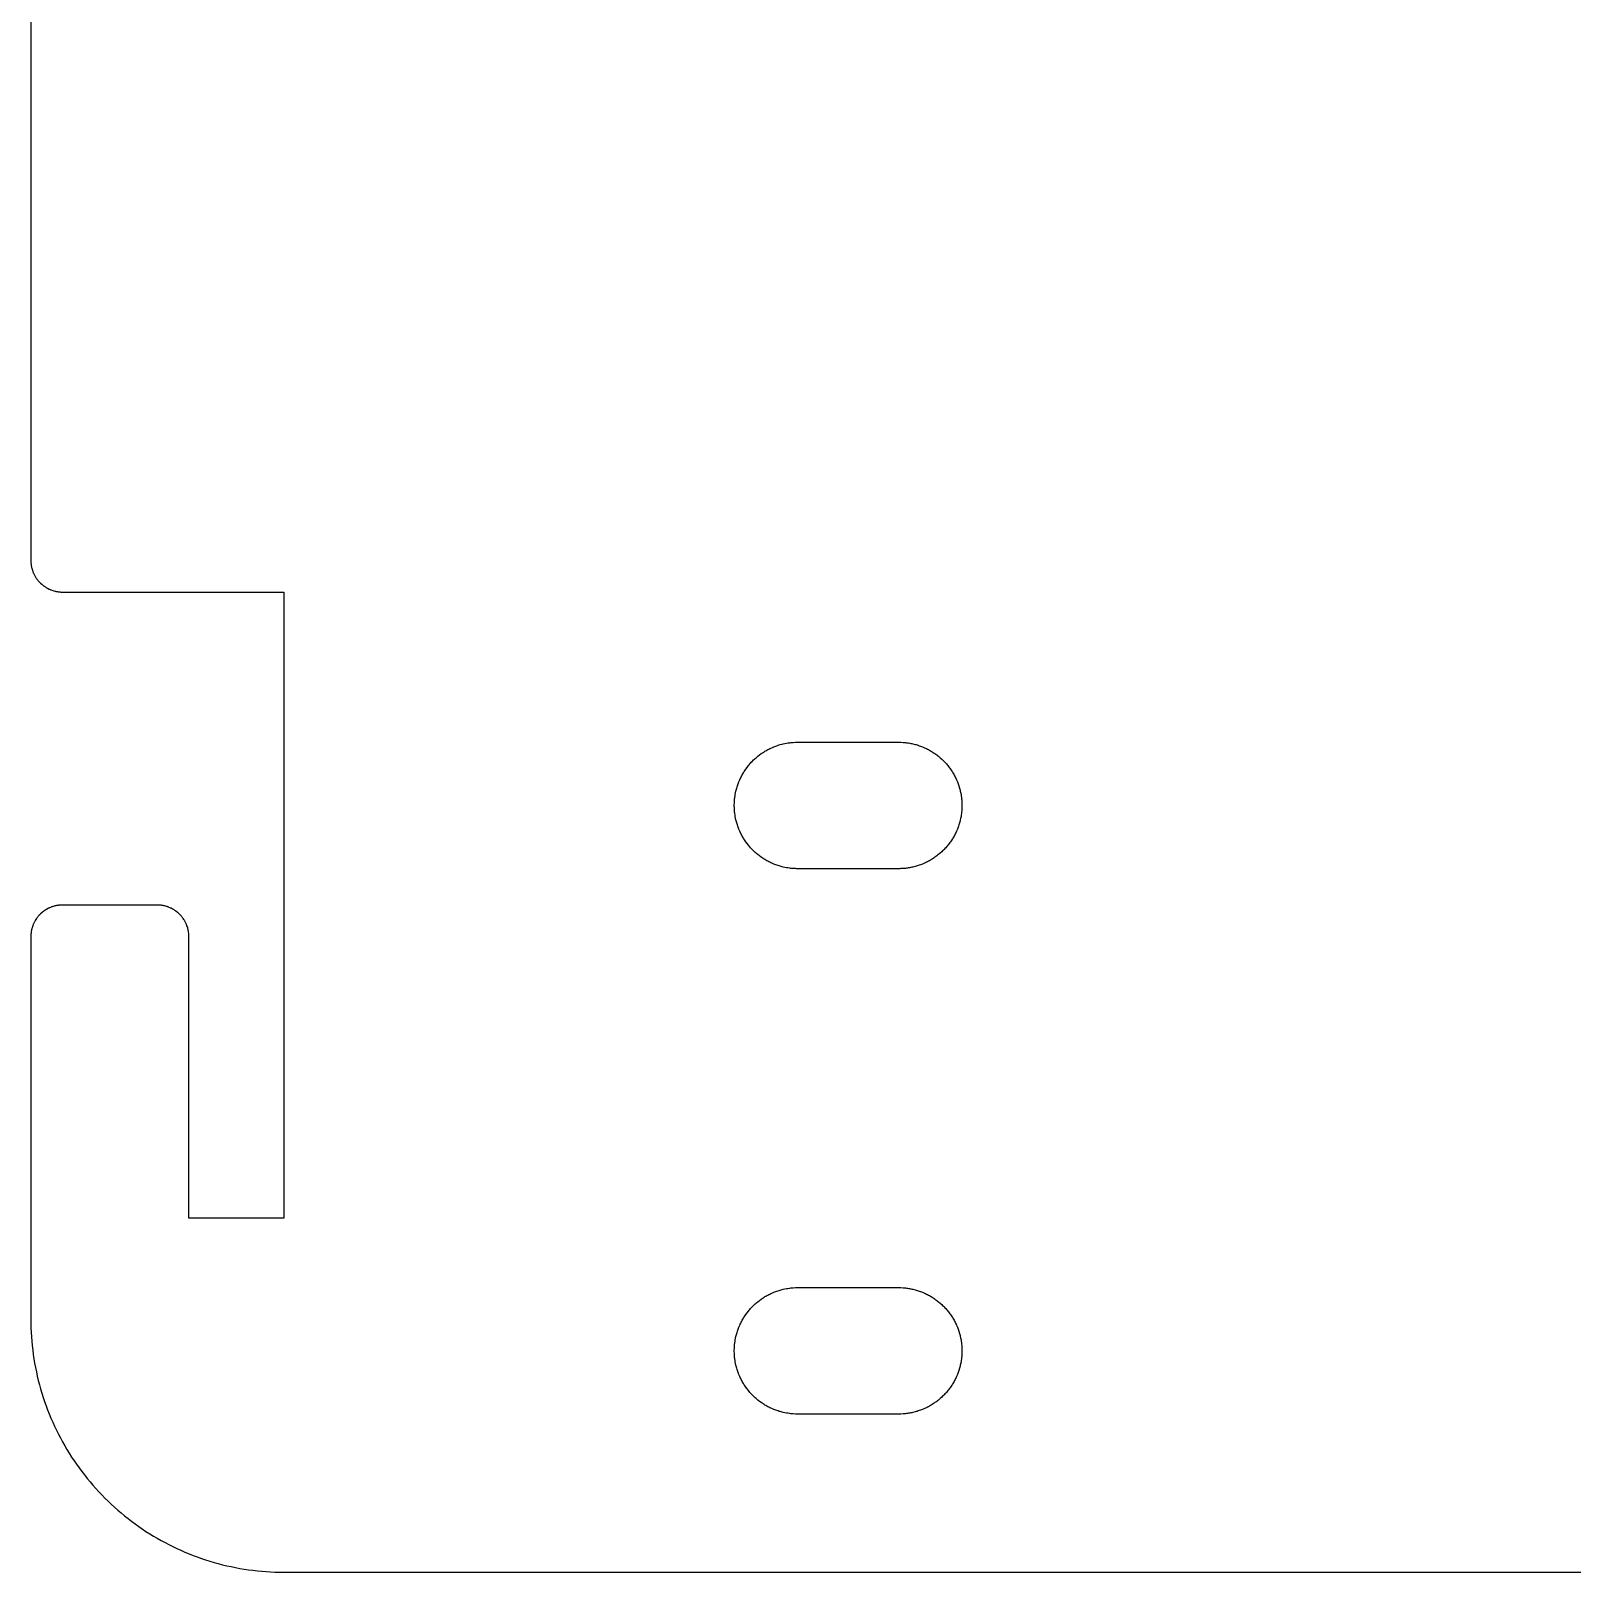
# Model space of a CAD drawing. Header units: metres. Extents: x 0 to 195, y 0 to 195.
# Drawn here: x 0 to 48.75, y 0 to 48.75 of the extents above; entities that cross this region are included whole.
import ezdxf

# ---------------------------------------------------------------- set-up
doc = ezdxf.new("R2010")
doc.units = ezdxf.units.M

msp = doc.modelspace()

# ---------------------------------------------------------------- linework, layer by layer
for p, q in [((0, 161.018), (0, 31.9824)), ((0, 31.9824), (0.000977, 31.9648)), ((0.000977, 31.9648), (0.000977, 31.9473)), ((0.000977, 31.9473), (0.001953, 31.9307)), ((0.001953, 31.9307), (0.009766, 31.8604)), ((0.009766, 31.8604), (0.012695, 31.8438)), ((0.012695, 31.8438), (0.015625, 31.8262)), ((0.015625, 31.8262), (0.018555, 31.8096)), ((0.018555, 31.8096), (0.021484, 31.792)), ((0.021484, 31.792), (0.025391, 31.7754)), ((0.025391, 31.7754), (0.029297, 31.7578)), ((0.029297, 31.7578), (0.048828, 31.6914)), ((0.048828, 31.6914), (0.066406, 31.6416)), ((0.066406, 31.6416), (0.073242, 31.625)), ((0.073242, 31.625), (0.079102, 31.6094)), ((0.079102, 31.6094), (0.086914, 31.5938)), ((0.086914, 31.5938), (0.09375, 31.5771)), ((0.09375, 31.5771), (0.117188, 31.5303)), ((0.117188, 31.5303), (0.125, 31.5156)), ((0.125, 31.5156), (0.133789, 31.5)), ((0.133789, 31.5), (0.142578, 31.4854)), ((0.142578, 31.4854), (0.152344, 31.4697)), ((0.152344, 31.4697), (0.161133, 31.4551)), ((0.161133, 31.4551), (0.170898, 31.4404)), ((0.170898, 31.4404), (0.180664, 31.4268)), ((0.180664, 31.4268), (0.191406, 31.4121)), ((0.191406, 31.4121), (0.201172, 31.3984)), ((0.201172, 31.3984), (0.222656, 31.3711)), ((0.222656, 31.3711), (0.234375, 31.3574)), ((0.234375, 31.3574), (0.245117, 31.3438)), ((0.245117, 31.3438), (0.280273, 31.3057)), ((0.280273, 31.3057), (0.305664, 31.2803)), ((0.305664, 31.2803), (0.34375, 31.2451)), ((0.34375, 31.2451), (0.357422, 31.2344)), ((0.357422, 31.2344), (0.371094, 31.2227)), ((0.371094, 31.2227), (0.398438, 31.2012)), ((0.398438, 31.2012), (0.412109, 31.1914)), ((0.412109, 31.1914), (0.426758, 31.1807)), ((0.426758, 31.1807), (0.44043, 31.1709)), ((0.44043, 31.1709), (0.455078, 31.1611)), ((0.455078, 31.1611), (0.469727, 31.1523)), ((0.469727, 31.1523), (0.485352, 31.1426)), ((0.485352, 31.1426), (0.5, 31.1338)), ((0.5, 31.1338), (0.515625, 31.125)), ((0.515625, 31.125), (0.530273, 31.1172)), ((0.530273, 31.1172), (0.577148, 31.0938)), ((0.577148, 31.0938), (0.59375, 31.0869)), ((0.59375, 31.0869), (0.609375, 31.0791)), ((0.609375, 31.0791), (0.625, 31.0732)), ((0.625, 31.0732), (0.641602, 31.0664)), ((0.641602, 31.0664), (0.691406, 31.0488)), ((0.691406, 31.0488), (0.757812, 31.0293)), ((0.757812, 31.0293), (0.775391, 31.0254)), ((0.775391, 31.0254), (0.791992, 31.0215)), ((0.791992, 31.0215), (0.80957, 31.0186)), ((0.80957, 31.0186), (0.826172, 31.0156)), ((0.826172, 31.0156), (0.84375, 31.0127)), ((0.84375, 31.0127), (0.860352, 31.0098)), ((0.860352, 31.0098), (0.930664, 31.002)), ((0.930664, 31.002), (0.947266, 31.001)), ((0.947266, 31.001), (0.964844, 31.001)), ((0.964844, 31.001), (0.982422, 31)), ((0.982422, 31), (8, 31)), ((8, 31), (8, 11.2002)), ((22.9912, 25.8047), (23.0459, 25.8477)), ((23.0459, 25.8477), (23.1025, 25.8887)), ((23.1025, 25.8887), (23.1611, 25.9277)), ((23.1611, 25.9277), (23.1904, 25.9463)), ((23.1904, 25.9463), (23.2197, 25.9639)), ((23.2197, 25.9639), (23.25, 25.9824)), ((23.25, 25.9824), (23.2803, 25.999)), ((23.2803, 25.999), (23.3115, 26.0156)), ((23.3115, 26.0156), (23.3418, 26.0322)), ((23.3418, 26.0322), (23.373, 26.0479)), ((23.373, 26.0479), (23.4043, 26.0625)), ((23.4043, 26.0625), (23.4365, 26.0771)), ((23.4365, 26.0771), (23.501, 26.1045)), ((23.501, 26.1045), (23.5332, 26.1172)), ((23.5332, 26.1172), (23.5664, 26.1289)), ((23.5664, 26.1289), (23.5986, 26.1406)), ((23.5986, 26.1406), (23.6318, 26.1523)), ((23.6318, 26.1523), (23.665, 26.1631)), ((23.665, 26.1631), (23.6982, 26.1729)), ((23.6982, 26.1729), (23.7666, 26.1904)), ((23.7666, 26.1904), (23.7998, 26.1992)), ((23.7998, 26.1992), (23.9023, 26.2197)), ((23.9023, 26.2197), (23.9375, 26.2256)), ((23.9375, 26.2256), (24.0059, 26.2354)), ((24.0059, 26.2354), (24.041, 26.2393)), ((24.041, 26.2393), (24.0762, 26.2422)), ((24.0762, 26.2422), (24.1104, 26.2451)), ((24.1104, 26.2451), (24.1807, 26.249)), ((24.1807, 26.249), (24.2148, 26.25)), ((24.2148, 26.25), (27.4854, 26.25)), ((27.4854, 26.25), (27.5195, 26.249)), ((27.5195, 26.249), (27.5898, 26.2451)), ((27.5898, 26.2451), (27.624, 26.2422)), ((27.624, 26.2422), (27.6592, 26.2393)), ((27.6592, 26.2393), (27.6934, 26.2354)), ((27.6934, 26.2354), (27.7285, 26.2305)), ((27.7285, 26.2305), (27.7627, 26.2256)), ((27.7627, 26.2256), (27.7969, 26.2197)), ((27.7969, 26.2197), (27.832, 26.2129)), ((27.832, 26.2129), (27.8662, 26.2061)), ((27.8662, 26.2061), (27.8994, 26.1992)), ((27.8994, 26.1992), (27.9678, 26.1816)), ((27.9678, 26.1816), (28.001, 26.1729)), ((28.001, 26.1729), (28.0352, 26.1631)), ((28.0352, 26.1631), (28.0684, 26.1523)), ((28.0684, 26.1523), (28.1016, 26.1406)), ((28.1016, 26.1406), (28.1338, 26.1289)), ((28.1338, 26.1289), (28.167, 26.1172)), ((28.167, 26.1172), (28.1992, 26.1045)), ((28.1992, 26.1045), (28.2637, 26.0771)), ((28.2637, 26.0771), (28.2949, 26.0625)), ((28.2949, 26.0625), (28.3271, 26.0479)), ((28.3271, 26.0479), (28.3584, 26.0322)), ((28.3584, 26.0322), (28.3887, 26.0156)), ((28.3887, 26.0156), (28.4199, 25.999)), ((28.4199, 25.999), (28.4502, 25.9824)), ((28.4502, 25.9824), (28.4805, 25.9639)), ((28.4805, 25.9639), (28.5098, 25.9463)), ((28.5098, 25.9463), (28.5391, 25.9277)), ((28.5391, 25.9277), (28.5684, 25.9082)), ((28.5684, 25.9082), (28.5967, 25.8887)), ((28.5967, 25.8887), (28.626, 25.8682)), ((28.626, 25.8682), (28.6533, 25.8477)), ((28.6533, 25.8477), (28.6816, 25.8262)), ((22.5723, 25.3389), (22.6113, 25.3975)), ((22.6113, 25.3975), (22.6523, 25.4541)), ((22.6523, 25.4541), (22.6953, 25.5088)), ((22.6953, 25.5088), (22.7178, 25.5352)), ((22.7178, 25.5352), (22.7402, 25.5625)), ((22.7402, 25.5625), (22.7637, 25.5879)), ((22.7637, 25.5879), (22.7871, 25.6143)), ((22.7871, 25.6143), (22.8115, 25.6396)), ((22.8115, 25.6396), (22.8604, 25.6885)), ((22.8604, 25.6885), (22.8857, 25.7129)), ((22.8857, 25.7129), (22.9121, 25.7363)), ((22.9121, 25.7363), (22.9375, 25.7598)), ((22.9375, 25.7598), (22.9648, 25.7822)), ((22.9648, 25.7822), (22.9912, 25.8047)), ((28.6816, 25.8262), (28.709, 25.8047)), ((28.709, 25.8047), (28.7617, 25.7598)), ((28.7617, 25.7598), (28.8145, 25.7129)), ((28.8145, 25.7129), (28.8389, 25.6885)), ((28.8389, 25.6885), (28.8643, 25.6641)), ((28.8643, 25.6641), (28.8887, 25.6396)), ((28.8887, 25.6396), (28.9131, 25.6143)), ((28.9131, 25.6143), (28.9365, 25.5879)), ((28.9365, 25.5879), (28.959, 25.5625)), ((28.959, 25.5625), (28.9824, 25.5352)), ((28.9824, 25.5352), (29.0039, 25.5088)), ((29.0039, 25.5088), (29.0264, 25.4814)), ((29.0264, 25.4814), (29.0469, 25.4541)), ((29.0469, 25.4541), (29.0684, 25.4258)), ((29.0684, 25.4258), (29.0879, 25.3975)), ((29.0879, 25.3975), (29.1084, 25.3682)), ((29.1084, 25.3682), (29.127, 25.3389)), ((22.3369, 24.835), (22.3477, 24.8682)), ((22.3477, 24.8682), (22.3594, 24.9014)), ((22.3594, 24.9014), (22.3711, 24.9336)), ((22.3711, 24.9336), (22.3828, 24.9668)), ((22.3828, 24.9668), (22.3955, 24.999)), ((22.3955, 24.999), (22.4229, 25.0635)), ((22.4229, 25.0635), (22.4375, 25.0957)), ((22.4375, 25.0957), (22.4521, 25.127)), ((22.4521, 25.127), (22.4678, 25.1582)), ((22.4678, 25.1582), (22.4844, 25.1885)), ((22.4844, 25.1885), (22.501, 25.2197)), ((22.501, 25.2197), (22.5176, 25.25)), ((22.5176, 25.25), (22.5361, 25.2803)), ((22.5361, 25.2803), (22.5537, 25.3096)), ((22.5537, 25.3096), (22.5723, 25.3389)), ((29.127, 25.3389), (29.1465, 25.3096)), ((29.1465, 25.3096), (29.1641, 25.2803)), ((29.1641, 25.2803), (29.1992, 25.2197)), ((29.1992, 25.2197), (29.2158, 25.1885)), ((29.2158, 25.1885), (29.2324, 25.1582)), ((29.2324, 25.1582), (29.248, 25.127)), ((29.248, 25.127), (29.2627, 25.0957)), ((29.2627, 25.0957), (29.2773, 25.0635)), ((29.2773, 25.0635), (29.3047, 24.999)), ((29.3047, 24.999), (29.3174, 24.9668)), ((29.3174, 24.9668), (29.3291, 24.9336)), ((29.3291, 24.9336), (29.3408, 24.9014)), ((29.3408, 24.9014), (29.3525, 24.8682)), ((29.3525, 24.8682), (29.3721, 24.8018)), ((22.251, 24.3193), (22.2549, 24.3896)), ((22.2549, 24.3896), (22.2578, 24.4238)), ((22.2578, 24.4238), (22.2607, 24.459)), ((22.2607, 24.459), (22.2646, 24.4941)), ((22.2646, 24.4941), (22.2744, 24.5625)), ((22.2744, 24.5625), (22.2803, 24.5977)), ((22.2803, 24.5977), (22.3008, 24.7002)), ((22.3008, 24.7002), (22.3096, 24.7334)), ((22.3096, 24.7334), (22.3271, 24.8018)), ((22.3271, 24.8018), (22.3369, 24.835)), ((29.3721, 24.8018), (29.3818, 24.7676)), ((29.3818, 24.7676), (29.3906, 24.7334)), ((29.3906, 24.7334), (29.3984, 24.7002)), ((29.3984, 24.7002), (29.4062, 24.666)), ((29.4062, 24.666), (29.4199, 24.5977)), ((29.4199, 24.5977), (29.4258, 24.5625)), ((29.4258, 24.5625), (29.4355, 24.4941)), ((29.4355, 24.4941), (29.4395, 24.459)), ((29.4395, 24.459), (29.4424, 24.4238)), ((29.4424, 24.4238), (29.4453, 24.3896)), ((29.4453, 24.3896), (29.4492, 24.3193)), ((22.25, 24.2852), (22.251, 24.3193)), ((22.25, 24.2148), (22.25, 24.2852)), ((22.251, 24.1807), (22.25, 24.2148)), ((22.2549, 24.1104), (22.251, 24.1807)), ((22.2578, 24.0762), (22.2549, 24.1104)), ((22.2607, 24.041), (22.2578, 24.0762)), ((22.2646, 24.0059), (22.2607, 24.041)), ((22.2744, 23.9375), (22.2646, 24.0059)), ((22.2803, 23.9023), (22.2744, 23.9375)), ((22.3008, 23.7998), (22.2803, 23.9023)), ((29.4199, 23.9023), (29.4062, 23.834)), ((29.4258, 23.9375), (29.4199, 23.9023)), ((29.4355, 24.0059), (29.4258, 23.9375)), ((29.4395, 24.041), (29.4355, 24.0059)), ((29.4424, 24.0762), (29.4395, 24.041)), ((29.4453, 24.1104), (29.4424, 24.0762)), ((29.4492, 24.1807), (29.4453, 24.1104)), ((29.4492, 24.3193), (29.4492, 24.2852)), ((29.4492, 24.2852), (29.4502, 24.25)), ((29.4502, 24.25), (29.4492, 24.2148)), ((29.4492, 24.2148), (29.4492, 24.1807)), ((22.3096, 23.7666), (22.3008, 23.7998)), ((22.3271, 23.6982), (22.3096, 23.7666)), ((22.3369, 23.665), (22.3271, 23.6982)), ((22.3477, 23.6318), (22.3369, 23.665)), ((22.3594, 23.5986), (22.3477, 23.6318)), ((22.3711, 23.5664), (22.3594, 23.5986)), ((22.3828, 23.5332), (22.3711, 23.5664)), ((22.3955, 23.501), (22.3828, 23.5332)), ((22.4229, 23.4365), (22.3955, 23.501)), ((22.4375, 23.4043), (22.4229, 23.4365)), ((22.4521, 23.373), (22.4375, 23.4043)), ((29.2627, 23.4043), (29.248, 23.373)), ((29.2773, 23.4365), (29.2627, 23.4043)), ((29.3047, 23.501), (29.2773, 23.4365)), ((29.3174, 23.5332), (29.3047, 23.501)), ((29.3291, 23.5664), (29.3174, 23.5332)), ((29.3408, 23.5986), (29.3291, 23.5664)), ((29.3525, 23.6318), (29.3408, 23.5986)), ((29.3721, 23.6982), (29.3525, 23.6318)), ((29.3818, 23.7324), (29.3721, 23.6982)), ((29.3906, 23.7666), (29.3818, 23.7324)), ((29.3984, 23.7998), (29.3906, 23.7666)), ((29.4062, 23.834), (29.3984, 23.7998)), ((22.4678, 23.3418), (22.4521, 23.373)), ((22.4844, 23.3115), (22.4678, 23.3418)), ((22.501, 23.2803), (22.4844, 23.3115)), ((22.5176, 23.25), (22.501, 23.2803)), ((22.5361, 23.2197), (22.5176, 23.25)), ((22.5537, 23.1904), (22.5361, 23.2197)), ((22.5723, 23.1611), (22.5537, 23.1904)), ((22.6113, 23.1025), (22.5723, 23.1611)), ((22.6523, 23.0459), (22.6113, 23.1025)), ((22.6953, 22.9912), (22.6523, 23.0459)), ((22.7178, 22.9648), (22.6953, 22.9912)), ((22.7402, 22.9375), (22.7178, 22.9648)), ((22.7637, 22.9121), (22.7402, 22.9375)), ((28.959, 22.9375), (28.9365, 22.9121)), ((28.9824, 22.9648), (28.959, 22.9375)), ((29.0039, 22.9912), (28.9824, 22.9648)), ((29.0264, 23.0186), (29.0039, 22.9912)), ((29.0469, 23.0459), (29.0264, 23.0186)), ((29.0684, 23.0742), (29.0469, 23.0459)), ((29.0879, 23.1025), (29.0684, 23.0742)), ((29.1084, 23.1318), (29.0879, 23.1025)), ((29.127, 23.1611), (29.1084, 23.1318)), ((29.1465, 23.1904), (29.127, 23.1611)), ((29.1641, 23.2197), (29.1465, 23.1904)), ((29.1992, 23.2803), (29.1641, 23.2197)), ((29.2158, 23.3115), (29.1992, 23.2803)), ((29.2324, 23.3418), (29.2158, 23.3115)), ((29.248, 23.373), (29.2324, 23.3418)), ((22.7871, 22.8857), (22.7637, 22.9121)), ((22.8115, 22.8604), (22.7871, 22.8857)), ((22.8604, 22.8115), (22.8115, 22.8604)), ((22.8857, 22.7871), (22.8604, 22.8115)), ((22.9121, 22.7637), (22.8857, 22.7871)), ((22.9375, 22.7402), (22.9121, 22.7637)), ((22.9648, 22.7178), (22.9375, 22.7402)), ((22.9912, 22.6953), (22.9648, 22.7178)), ((23.0459, 22.6523), (22.9912, 22.6953)), ((23.1025, 22.6113), (23.0459, 22.6523)), ((23.1611, 22.5723), (23.1025, 22.6113)), ((23.1904, 22.5537), (23.1611, 22.5723)), ((23.2197, 22.5361), (23.1904, 22.5537)), ((23.25, 22.5176), (23.2197, 22.5361)), ((23.2803, 22.501), (23.25, 22.5176)), ((23.3115, 22.4844), (23.2803, 22.501)), ((23.3418, 22.4678), (23.3115, 22.4844)), ((23.373, 22.4521), (23.3418, 22.4678)), ((23.4043, 22.4375), (23.373, 22.4521)), ((23.4365, 22.4229), (23.4043, 22.4375)), ((28.2949, 22.4375), (28.2637, 22.4229)), ((28.3271, 22.4521), (28.2949, 22.4375)), ((28.3584, 22.4678), (28.3271, 22.4521)), ((28.3887, 22.4844), (28.3584, 22.4678)), ((28.4199, 22.501), (28.3887, 22.4844)), ((28.4502, 22.5176), (28.4199, 22.501)), ((28.4805, 22.5361), (28.4502, 22.5176)), ((28.5098, 22.5537), (28.4805, 22.5361)), ((28.5391, 22.5723), (28.5098, 22.5537)), ((28.5684, 22.5918), (28.5391, 22.5723)), ((28.5967, 22.6113), (28.5684, 22.5918)), ((28.626, 22.6318), (28.5967, 22.6113)), ((28.6533, 22.6523), (28.626, 22.6318)), ((28.6816, 22.6738), (28.6533, 22.6523)), ((28.709, 22.6953), (28.6816, 22.6738)), ((28.7617, 22.7402), (28.709, 22.6953)), ((28.8145, 22.7871), (28.7617, 22.7402)), ((28.8389, 22.8115), (28.8145, 22.7871)), ((28.8643, 22.8359), (28.8389, 22.8115)), ((28.8887, 22.8604), (28.8643, 22.8359)), ((28.9131, 22.8857), (28.8887, 22.8604)), ((28.9365, 22.9121), (28.9131, 22.8857)), ((23.501, 22.3955), (23.4365, 22.4229)), ((23.5332, 22.3828), (23.501, 22.3955)), ((23.5664, 22.3711), (23.5332, 22.3828)), ((23.5986, 22.3594), (23.5664, 22.3711)), ((23.6318, 22.3477), (23.5986, 22.3594)), ((23.665, 22.3369), (23.6318, 22.3477)), ((23.6982, 22.3271), (23.665, 22.3369)), ((23.7666, 22.3096), (23.6982, 22.3271)), ((23.7998, 22.3008), (23.7666, 22.3096)), ((23.9023, 22.2803), (23.7998, 22.3008)), ((23.9375, 22.2744), (23.9023, 22.2803)), ((24.0059, 22.2646), (23.9375, 22.2744)), ((24.041, 22.2607), (24.0059, 22.2646)), ((24.0762, 22.2578), (24.041, 22.2607)), ((24.1104, 22.2549), (24.0762, 22.2578)), ((24.1807, 22.251), (24.1104, 22.2549)), ((24.2148, 22.25), (24.1807, 22.251)), ((27.4854, 22.25), (24.2148, 22.25)), ((27.5195, 22.251), (27.4854, 22.25)), ((27.5898, 22.2549), (27.5195, 22.251)), ((27.624, 22.2578), (27.5898, 22.2549)), ((27.6592, 22.2607), (27.624, 22.2578)), ((27.6934, 22.2646), (27.6592, 22.2607)), ((27.7285, 22.2695), (27.6934, 22.2646)), ((27.7627, 22.2744), (27.7285, 22.2695)), ((27.7969, 22.2803), (27.7627, 22.2744)), ((27.832, 22.2871), (27.7969, 22.2803)), ((27.8662, 22.2939), (27.832, 22.2871)), ((27.8994, 22.3008), (27.8662, 22.2939)), ((27.9678, 22.3184), (27.8994, 22.3008)), ((28.001, 22.3271), (27.9678, 22.3184)), ((28.0352, 22.3369), (28.001, 22.3271)), ((28.0684, 22.3477), (28.0352, 22.3369)), ((28.1016, 22.3594), (28.0684, 22.3477)), ((28.1338, 22.3711), (28.1016, 22.3594)), ((28.167, 22.3828), (28.1338, 22.3711)), ((28.1992, 22.3955), (28.167, 22.3828)), ((28.2637, 22.4229), (28.1992, 22.3955)), ((0.5, 20.9658), (0.485352, 20.957)), ((0.515625, 20.9746), (0.5, 20.9658)), ((0.530273, 20.9834), (0.515625, 20.9746)), ((0.561523, 20.999), (0.530273, 20.9834)), ((0.577148, 21.0059), (0.561523, 20.999)), ((0.59375, 21.0137), (0.577148, 21.0059)), ((0.625, 21.0273), (0.59375, 21.0137)), ((0.641602, 21.0332), (0.625, 21.0273)), ((0.658203, 21.04), (0.641602, 21.0332)), ((0.674805, 21.0459), (0.658203, 21.04)), ((0.691406, 21.0508), (0.674805, 21.0459)), ((0.708008, 21.0566), (0.691406, 21.0508)), ((0.741211, 21.0664), (0.708008, 21.0566)), ((0.757812, 21.0703), (0.741211, 21.0664)), ((0.775391, 21.0742), (0.757812, 21.0703)), ((0.791992, 21.0781), (0.775391, 21.0742)), ((0.80957, 21.082), (0.791992, 21.0781)), ((0.826172, 21.085), (0.80957, 21.082)), ((0.84375, 21.0879), (0.826172, 21.085)), ((0.860352, 21.0898), (0.84375, 21.0879)), ((0.87793, 21.0928), (0.860352, 21.0898)), ((0.913086, 21.0967), (0.87793, 21.0928)), ((0.930664, 21.0977), (0.913086, 21.0967)), ((0.947266, 21.0986), (0.930664, 21.0977)), ((0.964844, 21.0996), (0.947266, 21.0986)), ((4.03516, 21.0996), (0.964844, 21.0996)), ((4.05273, 21.0986), (4.03516, 21.0996)), ((4.06934, 21.0977), (4.05273, 21.0986)), ((4.08691, 21.0967), (4.06934, 21.0977)), ((4.12207, 21.0928), (4.08691, 21.0967)), ((4.13965, 21.0898), (4.12207, 21.0928)), ((4.15625, 21.0879), (4.13965, 21.0898)), ((4.17383, 21.085), (4.15625, 21.0879)), ((4.19043, 21.082), (4.17383, 21.085)), ((4.20801, 21.0781), (4.19043, 21.082)), ((4.22461, 21.0742), (4.20801, 21.0781)), ((4.24219, 21.0703), (4.22461, 21.0742)), ((4.25879, 21.0664), (4.24219, 21.0703)), ((4.29199, 21.0566), (4.25879, 21.0664)), ((4.30859, 21.0508), (4.29199, 21.0566)), ((4.3252, 21.0459), (4.30859, 21.0508)), ((4.3418, 21.04), (4.3252, 21.0459)), ((4.3584, 21.0332), (4.3418, 21.04)), ((4.375, 21.0273), (4.3584, 21.0332)), ((4.40625, 21.0137), (4.375, 21.0273)), ((4.42285, 21.0059), (4.40625, 21.0137)), ((4.43848, 20.999), (4.42285, 21.0059)), ((4.46973, 20.9834), (4.43848, 20.999)), ((4.48438, 20.9746), (4.46973, 20.9834)), ((4.5, 20.9658), (4.48438, 20.9746)), ((4.51465, 20.957), (4.5, 20.9658)), ((0.079102, 20.4912), (0.073242, 20.4746)), ((0.086914, 20.5068), (0.079102, 20.4912)), ((0.09375, 20.5225), (0.086914, 20.5068)), ((0.125, 20.585), (0.09375, 20.5225)), ((0.133789, 20.5996), (0.125, 20.585)), ((0.142578, 20.6152), (0.133789, 20.5996)), ((0.152344, 20.6299), (0.142578, 20.6152)), ((0.161133, 20.6445), (0.152344, 20.6299)), ((0.180664, 20.6738), (0.161133, 20.6445)), ((0.191406, 20.6875), (0.180664, 20.6738)), ((0.201172, 20.7021), (0.191406, 20.6875)), ((0.222656, 20.7295), (0.201172, 20.7021)), ((0.234375, 20.7432), (0.222656, 20.7295)), ((0.245117, 20.7559), (0.234375, 20.7432)), ((0.256836, 20.7695), (0.245117, 20.7559)), ((0.280273, 20.7949), (0.256836, 20.7695)), ((0.292969, 20.8066), (0.280273, 20.7949)), ((0.305664, 20.8193), (0.292969, 20.8066)), ((0.34375, 20.8545), (0.305664, 20.8193)), ((0.357422, 20.8662), (0.34375, 20.8545)), ((0.412109, 20.9092), (0.357422, 20.8662)), ((0.426758, 20.9189), (0.412109, 20.9092)), ((0.44043, 20.9287), (0.426758, 20.9189)), ((0.469727, 20.9482), (0.44043, 20.9287)), ((0.485352, 20.957), (0.469727, 20.9482)), ((4.53027, 20.9482), (4.51465, 20.957)), ((4.55957, 20.9287), (4.53027, 20.9482)), ((4.57324, 20.9189), (4.55957, 20.9287)), ((4.58789, 20.9092), (4.57324, 20.9189)), ((4.64258, 20.8662), (4.58789, 20.9092)), ((4.65625, 20.8545), (4.64258, 20.8662)), ((4.69434, 20.8193), (4.65625, 20.8545)), ((4.70703, 20.8066), (4.69434, 20.8193)), ((4.71973, 20.7949), (4.70703, 20.8066)), ((4.74316, 20.7695), (4.71973, 20.7949)), ((4.75488, 20.7559), (4.74316, 20.7695)), ((4.76562, 20.7432), (4.75488, 20.7559)), ((4.77734, 20.7295), (4.76562, 20.7432)), ((4.79883, 20.7021), (4.77734, 20.7295)), ((4.80859, 20.6875), (4.79883, 20.7021)), ((4.81934, 20.6738), (4.80859, 20.6875)), ((4.83887, 20.6445), (4.81934, 20.6738)), ((4.84766, 20.6299), (4.83887, 20.6445)), ((4.85742, 20.6152), (4.84766, 20.6299)), ((4.86621, 20.5996), (4.85742, 20.6152)), ((4.875, 20.585), (4.86621, 20.5996)), ((4.90625, 20.5225), (4.875, 20.585)), ((4.91309, 20.5068), (4.90625, 20.5225)), ((4.9209, 20.4912), (4.91309, 20.5068)), ((4.92676, 20.4746), (4.9209, 20.4912)), ((0.000977, 20.1348), (0, 20.1172)), ((0, 20.1172), (0, 8)), ((0.001953, 20.1699), (0.000977, 20.1523)), ((0.000977, 20.1523), (0.000977, 20.1348)), ((0.003906, 20.1875), (0.001953, 20.1699)), ((0.005859, 20.2041), (0.003906, 20.1875)), ((0.009766, 20.2393), (0.005859, 20.2041)), ((0.012695, 20.2568), (0.009766, 20.2393)), ((0.015625, 20.2734), (0.012695, 20.2568)), ((0.018555, 20.291), (0.015625, 20.2734)), ((0.021484, 20.3076), (0.018555, 20.291)), ((0.025391, 20.3252), (0.021484, 20.3076)), ((0.029297, 20.3418), (0.025391, 20.3252)), ((0.03418, 20.3584), (0.029297, 20.3418)), ((0.039062, 20.376), (0.03418, 20.3584)), ((0.048828, 20.4092), (0.039062, 20.376)), ((0.060547, 20.4424), (0.048828, 20.4092)), ((0.066406, 20.458), (0.060547, 20.4424)), ((0.073242, 20.4746), (0.066406, 20.458)), ((4.93359, 20.458), (4.92676, 20.4746)), ((4.93945, 20.4424), (4.93359, 20.458)), ((4.95117, 20.4092), (4.93945, 20.4424)), ((4.96094, 20.376), (4.95117, 20.4092)), ((4.96582, 20.3584), (4.96094, 20.376)), ((4.9707, 20.3418), (4.96582, 20.3584)), ((4.97461, 20.3252), (4.9707, 20.3418)), ((4.97852, 20.3076), (4.97461, 20.3252)), ((4.98145, 20.291), (4.97852, 20.3076)), ((4.98438, 20.2734), (4.98145, 20.291)), ((4.9873, 20.2568), (4.98438, 20.2734)), ((4.99023, 20.2393), (4.9873, 20.2568)), ((4.99414, 20.2041), (4.99023, 20.2393)), ((4.99609, 20.1875), (4.99414, 20.2041)), ((4.99805, 20.1699), (4.99609, 20.1875)), ((4.99902, 20.1523), (4.99805, 20.1699)), ((4.99902, 20.1348), (4.99902, 20.1523)), ((5, 20.1172), (4.99902, 20.1348)), ((5, 11.2002), (5, 20.1172)), ((8, 11.2002), (5, 11.2002)), ((23.3115, 8.76562), (23.3418, 8.78223)), ((23.3418, 8.78223), (23.373, 8.79785)), ((23.373, 8.79785), (23.4043, 8.8125)), ((23.4043, 8.8125), (23.4365, 8.82715)), ((23.4365, 8.82715), (23.501, 8.85449)), ((23.501, 8.85449), (23.5332, 8.86719)), ((23.5332, 8.86719), (23.5664, 8.87891)), ((23.5664, 8.87891), (23.5986, 8.89062)), ((23.5986, 8.89062), (23.6318, 8.90234)), ((23.6318, 8.90234), (23.665, 8.91309)), ((23.665, 8.91309), (23.6982, 8.92285)), ((23.6982, 8.92285), (23.7666, 8.94043)), ((23.7666, 8.94043), (23.7998, 8.94922)), ((23.7998, 8.94922), (23.9023, 8.96973)), ((23.9023, 8.96973), (23.9375, 8.97559)), ((23.9375, 8.97559), (24.0059, 8.98535)), ((24.0059, 8.98535), (24.041, 8.98926)), ((24.041, 8.98926), (24.0762, 8.99219)), ((24.0762, 8.99219), (24.1104, 8.99512)), ((24.1104, 8.99512), (24.1807, 8.99902)), ((24.1807, 8.99902), (24.2148, 9)), ((24.2148, 9), (27.4854, 9)), ((27.4854, 9), (27.5195, 8.99902)), ((27.5195, 8.99902), (27.5898, 8.99512)), ((27.5898, 8.99512), (27.624, 8.99219)), ((27.624, 8.99219), (27.6592, 8.98926)), ((27.6592, 8.98926), (27.6934, 8.98535)), ((27.6934, 8.98535), (27.7285, 8.98047)), ((27.7285, 8.98047), (27.7627, 8.97559)), ((27.7627, 8.97559), (27.7969, 8.96973)), ((27.7969, 8.96973), (27.832, 8.96289)), ((27.832, 8.96289), (27.8662, 8.95605)), ((27.8662, 8.95605), (27.8994, 8.94922)), ((27.8994, 8.94922), (27.9678, 8.93164)), ((27.9678, 8.93164), (28.001, 8.92285)), ((28.001, 8.92285), (28.0352, 8.91309)), ((28.0352, 8.91309), (28.0684, 8.90234)), ((28.0684, 8.90234), (28.1016, 8.89062)), ((28.1016, 8.89062), (28.1338, 8.87891)), ((28.1338, 8.87891), (28.167, 8.86719)), ((28.167, 8.86719), (28.1992, 8.85449)), ((28.1992, 8.85449), (28.2637, 8.82715)), ((28.2637, 8.82715), (28.2949, 8.8125)), ((28.2949, 8.8125), (28.3271, 8.79785)), ((28.3271, 8.79785), (28.3584, 8.78223)), ((28.3584, 8.78223), (28.3887, 8.76562)), ((22.7178, 8.28516), (22.7402, 8.3125)), ((22.7402, 8.3125), (22.7637, 8.33789)), ((22.7637, 8.33789), (22.7871, 8.36426)), ((22.7871, 8.36426), (22.8115, 8.38965)), ((22.8115, 8.38965), (22.8604, 8.43848)), ((22.8604, 8.43848), (22.8857, 8.46289)), ((22.8857, 8.46289), (22.9121, 8.48633)), ((22.9121, 8.48633), (22.9375, 8.50977)), ((22.9375, 8.50977), (22.9648, 8.53223)), ((22.9648, 8.53223), (22.9912, 8.55469)), ((22.9912, 8.55469), (23.0459, 8.59766)), ((23.0459, 8.59766), (23.1025, 8.63867)), ((23.1025, 8.63867), (23.1611, 8.67773)), ((23.1611, 8.67773), (23.1904, 8.69629)), ((23.1904, 8.69629), (23.2197, 8.71387)), ((23.2197, 8.71387), (23.25, 8.73242)), ((23.25, 8.73242), (23.2803, 8.74902)), ((23.2803, 8.74902), (23.3115, 8.76562)), ((28.3887, 8.76562), (28.4199, 8.74902)), ((28.4199, 8.74902), (28.4502, 8.73242)), ((28.4502, 8.73242), (28.4805, 8.71387)), ((28.4805, 8.71387), (28.5098, 8.69629)), ((28.5098, 8.69629), (28.5391, 8.67773)), ((28.5391, 8.67773), (28.5684, 8.6582)), ((28.5684, 8.6582), (28.5967, 8.63867)), ((28.5967, 8.63867), (28.626, 8.61816)), ((28.626, 8.61816), (28.6533, 8.59766)), ((28.6533, 8.59766), (28.6816, 8.57617)), ((28.6816, 8.57617), (28.709, 8.55469)), ((28.709, 8.55469), (28.7617, 8.50977)), ((28.7617, 8.50977), (28.8145, 8.46289)), ((28.8145, 8.46289), (28.8389, 8.43848)), ((28.8389, 8.43848), (28.8643, 8.41406)), ((28.8643, 8.41406), (28.8887, 8.38965)), ((28.8887, 8.38965), (28.9131, 8.36426)), ((28.9131, 8.36426), (28.9365, 8.33789)), ((28.9365, 8.33789), (28.959, 8.3125)), ((28.959, 8.3125), (28.9824, 8.28516)), ((0, 8), (0.000977, 7.86035)), ((0.000977, 7.86035), (0.004883, 7.7207)), ((22.3955, 7.74902), (22.4229, 7.81348)), ((22.4229, 7.81348), (22.4375, 7.8457)), ((22.4375, 7.8457), (22.4521, 7.87695)), ((22.4521, 7.87695), (22.4678, 7.9082)), ((22.4678, 7.9082), (22.4844, 7.93848)), ((22.4844, 7.93848), (22.501, 7.96973)), ((22.501, 7.96973), (22.5176, 8)), ((22.5176, 8), (22.5361, 8.03027)), ((22.5361, 8.03027), (22.5537, 8.05957)), ((22.5537, 8.05957), (22.5723, 8.08887)), ((22.5723, 8.08887), (22.6113, 8.14746)), ((22.6113, 8.14746), (22.6523, 8.2041)), ((22.6523, 8.2041), (22.6953, 8.25879)), ((22.6953, 8.25879), (22.7178, 8.28516)), ((28.9824, 8.28516), (29.0039, 8.25879)), ((29.0039, 8.25879), (29.0264, 8.23145)), ((29.0264, 8.23145), (29.0469, 8.2041)), ((29.0469, 8.2041), (29.0684, 8.17578)), ((29.0684, 8.17578), (29.0879, 8.14746)), ((29.0879, 8.14746), (29.1084, 8.11816)), ((29.1084, 8.11816), (29.127, 8.08887)), ((29.127, 8.08887), (29.1465, 8.05957)), ((29.1465, 8.05957), (29.1641, 8.03027)), ((29.1641, 8.03027), (29.1992, 7.96973)), ((29.1992, 7.96973), (29.2158, 7.93848)), ((29.2158, 7.93848), (29.2324, 7.9082)), ((29.2324, 7.9082), (29.248, 7.87695)), ((29.248, 7.87695), (29.2627, 7.8457)), ((29.2627, 7.8457), (29.2773, 7.81348)), ((29.2773, 7.81348), (29.3047, 7.74902)), ((0.004883, 7.7207), (0.010742, 7.58105)), ((0.010742, 7.58105), (0.019531, 7.44238)), ((0.019531, 7.44238), (0.030273, 7.30273)), ((22.2646, 7.24414), (22.2744, 7.3125)), ((22.2744, 7.3125), (22.2803, 7.34766)), ((22.2803, 7.34766), (22.3008, 7.4502)), ((22.3008, 7.4502), (22.3096, 7.4834)), ((22.3096, 7.4834), (22.3271, 7.55176)), ((22.3271, 7.55176), (22.3369, 7.58496)), ((22.3369, 7.58496), (22.3477, 7.61816)), ((22.3477, 7.61816), (22.3594, 7.65137)), ((22.3594, 7.65137), (22.3711, 7.68359)), ((22.3711, 7.68359), (22.3828, 7.7168)), ((22.3828, 7.7168), (22.3955, 7.74902)), ((29.3047, 7.74902), (29.3174, 7.7168)), ((29.3174, 7.7168), (29.3291, 7.68359)), ((29.3291, 7.68359), (29.3408, 7.65137)), ((29.3408, 7.65137), (29.3525, 7.61816)), ((29.3525, 7.61816), (29.3721, 7.55176)), ((29.3721, 7.55176), (29.3818, 7.51758)), ((29.3818, 7.51758), (29.3906, 7.4834)), ((29.3906, 7.4834), (29.3984, 7.4502)), ((29.3984, 7.4502), (29.4062, 7.41602)), ((29.4062, 7.41602), (29.4199, 7.34766)), ((29.4199, 7.34766), (29.4258, 7.3125)), ((29.4258, 7.3125), (29.4355, 7.24414)), ((0.030273, 7.30273), (0.043945, 7.16406)), ((0.043945, 7.16406), (0.05957, 7.02539)), ((0.05957, 7.02539), (0.078125, 6.88672)), ((0.078125, 6.88672), (0.098633, 6.74805)), ((22.25, 7.03516), (22.251, 7.06934)), ((22.25, 6.96484), (22.25, 7.03516)), ((22.251, 6.93066), (22.25, 6.96484)), ((22.251, 7.06934), (22.2549, 7.13965)), ((22.2549, 6.86035), (22.251, 6.93066)), ((22.2549, 7.13965), (22.2578, 7.17383)), ((22.2578, 6.82617), (22.2549, 6.86035)), ((22.2578, 7.17383), (22.2607, 7.20898)), ((22.2607, 6.79102), (22.2578, 6.82617)), ((22.2607, 7.20898), (22.2646, 7.24414)), ((29.4355, 7.24414), (29.4395, 7.20898)), ((29.4395, 7.20898), (29.4424, 7.17383)), ((29.4424, 6.82617), (29.4395, 6.79102)), ((29.4424, 7.17383), (29.4453, 7.13965)), ((29.4453, 6.86035), (29.4424, 6.82617)), ((29.4453, 7.13965), (29.4492, 7.06934)), ((29.4492, 6.93066), (29.4453, 6.86035)), ((29.4492, 7.06934), (29.4492, 7.03516)), ((29.4492, 7.03516), (29.4502, 7)), ((29.4502, 7), (29.4492, 6.96484)), ((29.4492, 6.96484), (29.4492, 6.93066)), ((0.098633, 6.74805), (0.121094, 6.61035)), ((0.121094, 6.61035), (0.147461, 6.47363)), ((0.147461, 6.47363), (0.174805, 6.33691)), ((22.2646, 6.75586), (22.2607, 6.79102)), ((22.2744, 6.6875), (22.2646, 6.75586)), ((22.2803, 6.65234), (22.2744, 6.6875)), ((22.3008, 6.5498), (22.2803, 6.65234)), ((22.3096, 6.5166), (22.3008, 6.5498)), ((22.3271, 6.44824), (22.3096, 6.5166)), ((22.3369, 6.41504), (22.3271, 6.44824)), ((22.3477, 6.38184), (22.3369, 6.41504)), ((22.3594, 6.34863), (22.3477, 6.38184)), ((22.3711, 6.31641), (22.3594, 6.34863)), ((29.3408, 6.34863), (29.3291, 6.31641)), ((29.3525, 6.38184), (29.3408, 6.34863)), ((29.3721, 6.44824), (29.3525, 6.38184)), ((29.3818, 6.48242), (29.3721, 6.44824)), ((29.3906, 6.5166), (29.3818, 6.48242)), ((29.3984, 6.5498), (29.3906, 6.5166)), ((29.4062, 6.58398), (29.3984, 6.5498)), ((29.4199, 6.65234), (29.4062, 6.58398)), ((29.4258, 6.6875), (29.4199, 6.65234)), ((29.4355, 6.75586), (29.4258, 6.6875)), ((29.4395, 6.79102), (29.4355, 6.75586)), ((0.174805, 6.33691), (0.205078, 6.2002)), ((0.205078, 6.2002), (0.237305, 6.06445)), ((0.237305, 6.06445), (0.272461, 5.92969)), ((0.272461, 5.92969), (0.30957, 5.79492)), ((22.3828, 6.2832), (22.3711, 6.31641)), ((22.3955, 6.25098), (22.3828, 6.2832)), ((22.4229, 6.18652), (22.3955, 6.25098)), ((22.4375, 6.1543), (22.4229, 6.18652)), ((22.4521, 6.12305), (22.4375, 6.1543)), ((22.4678, 6.0918), (22.4521, 6.12305)), ((22.4844, 6.06152), (22.4678, 6.0918)), ((22.501, 6.03027), (22.4844, 6.06152)), ((22.5176, 6), (22.501, 6.03027)), ((22.5361, 5.96973), (22.5176, 6)), ((22.5537, 5.94043), (22.5361, 5.96973)), ((22.5723, 5.91113), (22.5537, 5.94043)), ((22.6113, 5.85254), (22.5723, 5.91113)), ((22.6523, 5.7959), (22.6113, 5.85254)), ((29.0879, 5.85254), (29.0684, 5.82422)), ((29.1084, 5.88184), (29.0879, 5.85254)), ((29.127, 5.91113), (29.1084, 5.88184)), ((29.1465, 5.94043), (29.127, 5.91113)), ((29.1641, 5.96973), (29.1465, 5.94043)), ((29.1992, 6.03027), (29.1641, 5.96973)), ((29.2158, 6.06152), (29.1992, 6.03027)), ((29.2324, 6.0918), (29.2158, 6.06152)), ((29.248, 6.12305), (29.2324, 6.0918)), ((29.2627, 6.1543), (29.248, 6.12305)), ((29.2773, 6.18652), (29.2627, 6.1543)), ((29.3047, 6.25098), (29.2773, 6.18652)), ((29.3174, 6.2832), (29.3047, 6.25098)), ((29.3291, 6.31641), (29.3174, 6.2832)), ((0.30957, 5.79492), (0.349609, 5.66113)), ((0.349609, 5.66113), (0.391602, 5.52832)), ((0.391602, 5.52832), (0.435547, 5.39551)), ((0.435547, 5.39551), (0.482422, 5.26367)), ((22.6953, 5.74121), (22.6523, 5.7959)), ((22.7178, 5.71484), (22.6953, 5.74121)), ((22.7402, 5.6875), (22.7178, 5.71484)), ((22.7637, 5.66211), (22.7402, 5.6875)), ((22.7871, 5.63574), (22.7637, 5.66211)), ((22.8115, 5.61035), (22.7871, 5.63574)), ((22.8604, 5.56152), (22.8115, 5.61035)), ((22.8857, 5.53711), (22.8604, 5.56152)), ((22.9121, 5.51367), (22.8857, 5.53711)), ((22.9375, 5.49023), (22.9121, 5.51367)), ((22.9648, 5.46777), (22.9375, 5.49023)), ((22.9912, 5.44531), (22.9648, 5.46777)), ((23.0459, 5.40234), (22.9912, 5.44531)), ((23.1025, 5.36133), (23.0459, 5.40234)), ((28.626, 5.38184), (28.5967, 5.36133)), ((28.6533, 5.40234), (28.626, 5.38184)), ((28.6816, 5.42383), (28.6533, 5.40234)), ((28.709, 5.44531), (28.6816, 5.42383)), ((28.7617, 5.49023), (28.709, 5.44531)), ((28.8145, 5.53711), (28.7617, 5.49023)), ((28.8389, 5.56152), (28.8145, 5.53711)), ((28.8643, 5.58594), (28.8389, 5.56152)), ((28.8887, 5.61035), (28.8643, 5.58594)), ((28.9131, 5.63574), (28.8887, 5.61035)), ((28.9365, 5.66211), (28.9131, 5.63574)), ((28.959, 5.6875), (28.9365, 5.66211)), ((28.9824, 5.71484), (28.959, 5.6875)), ((29.0039, 5.74121), (28.9824, 5.71484)), ((29.0264, 5.76855), (29.0039, 5.74121)), ((29.0469, 5.7959), (29.0264, 5.76855)), ((29.0684, 5.82422), (29.0469, 5.7959)), ((0.482422, 5.26367), (0.53125, 5.13281)), ((0.53125, 5.13281), (0.583008, 5.00293)), ((0.583008, 5.00293), (0.635742, 4.87402)), ((23.1611, 5.32227), (23.1025, 5.36133)), ((23.1904, 5.30371), (23.1611, 5.32227)), ((23.2197, 5.28613), (23.1904, 5.30371)), ((23.25, 5.26758), (23.2197, 5.28613)), ((23.2803, 5.25098), (23.25, 5.26758)), ((23.3115, 5.23438), (23.2803, 5.25098)), ((23.3418, 5.21777), (23.3115, 5.23438)), ((23.373, 5.20215), (23.3418, 5.21777)), ((23.4043, 5.1875), (23.373, 5.20215)), ((23.4365, 5.17285), (23.4043, 5.1875)), ((23.501, 5.14551), (23.4365, 5.17285)), ((23.5332, 5.13281), (23.501, 5.14551)), ((23.5664, 5.12109), (23.5332, 5.13281)), ((23.5986, 5.10938), (23.5664, 5.12109)), ((23.6318, 5.09766), (23.5986, 5.10938)), ((23.665, 5.08691), (23.6318, 5.09766)), ((23.6982, 5.07715), (23.665, 5.08691)), ((23.7666, 5.05957), (23.6982, 5.07715)), ((23.7998, 5.05078), (23.7666, 5.05957)), ((23.9023, 5.03027), (23.7998, 5.05078)), ((23.9375, 5.02441), (23.9023, 5.03027)), ((24.0059, 5.01465), (23.9375, 5.02441)), ((24.041, 5.01074), (24.0059, 5.01465)), ((24.0762, 5.00781), (24.041, 5.01074)), ((24.1104, 5.00488), (24.0762, 5.00781)), ((24.1807, 5.00098), (24.1104, 5.00488)), ((24.2148, 5), (24.1807, 5.00098)), ((27.4854, 5), (24.2148, 5)), ((27.5195, 5.00098), (27.4854, 5)), ((27.5898, 5.00488), (27.5195, 5.00098)), ((27.624, 5.00781), (27.5898, 5.00488)), ((27.6592, 5.01074), (27.624, 5.00781)), ((27.6934, 5.01465), (27.6592, 5.01074)), ((27.7285, 5.01953), (27.6934, 5.01465)), ((27.7627, 5.02441), (27.7285, 5.01953)), ((27.7969, 5.03027), (27.7627, 5.02441)), ((27.832, 5.03711), (27.7969, 5.03027)), ((27.8662, 5.04395), (27.832, 5.03711)), ((27.8994, 5.05078), (27.8662, 5.04395)), ((27.9678, 5.06836), (27.8994, 5.05078)), ((28.001, 5.07715), (27.9678, 5.06836)), ((28.0352, 5.08691), (28.001, 5.07715)), ((28.0684, 5.09766), (28.0352, 5.08691)), ((28.1016, 5.10938), (28.0684, 5.09766)), ((28.1338, 5.12109), (28.1016, 5.10938)), ((28.167, 5.13281), (28.1338, 5.12109)), ((28.1992, 5.14551), (28.167, 5.13281)), ((28.2637, 5.17285), (28.1992, 5.14551)), ((28.2949, 5.1875), (28.2637, 5.17285)), ((28.3271, 5.20215), (28.2949, 5.1875)), ((28.3584, 5.21777), (28.3271, 5.20215)), ((28.3887, 5.23438), (28.3584, 5.21777)), ((28.4199, 5.25098), (28.3887, 5.23438)), ((28.4502, 5.26758), (28.4199, 5.25098)), ((28.4805, 5.28613), (28.4502, 5.26758)), ((28.5098, 5.30371), (28.4805, 5.28613)), ((28.5391, 5.32227), (28.5098, 5.30371)), ((28.5684, 5.3418), (28.5391, 5.32227)), ((28.5967, 5.36133), (28.5684, 5.3418)), ((0.635742, 4.87402), (0.691406, 4.74609)), ((0.691406, 4.74609), (0.75, 4.61914)), ((0.75, 4.61914), (0.80957, 4.49316)), ((0.80957, 4.49316), (0.87207, 4.36816)), ((0.87207, 4.36816), (0.936523, 4.24414)), ((0.936523, 4.24414), (1.00293, 4.12109)), ((1.00293, 4.12109), (1.07227, 4)), ((1.07227, 4), (1.14258, 3.87988)), ((1.14258, 3.87988), (1.21582, 3.76074)), ((1.21582, 3.76074), (1.29102, 3.64258)), ((1.29102, 3.64258), (1.36816, 3.52637)), ((1.36816, 3.52637), (1.44727, 3.41113)), ((1.44727, 3.41113), (1.52832, 3.29785)), ((1.52832, 3.29785), (1.61133, 3.18555)), ((1.61133, 3.18555), (1.69629, 3.0752)), ((1.69629, 3.0752), (1.7832, 2.96582)), ((1.7832, 2.96582), (1.87207, 2.85742)), ((1.87207, 2.85742), (1.96191, 2.75195)), ((1.96191, 2.75195), (2.05469, 2.64648)), ((2.05469, 2.64648), (2.14941, 2.54395)), ((2.14941, 2.54395), (2.24512, 2.44238)), ((2.24512, 2.44238), (2.34277, 2.34277)), ((2.34277, 2.34277), (2.44238, 2.24512)), ((2.44238, 2.24512), (2.54395, 2.14941)), ((2.54395, 2.14941), (2.64648, 2.05469)), ((2.64648, 2.05469), (2.75195, 1.96191)), ((2.75195, 1.96191), (2.85742, 1.87207)), ((2.85742, 1.87207), (2.96582, 1.7832)), ((2.96582, 1.7832), (3.0752, 1.69629)), ((3.0752, 1.69629), (3.18555, 1.61133)), ((3.18555, 1.61133), (3.29785, 1.52832)), ((3.29785, 1.52832), (3.41113, 1.44727)), ((3.41113, 1.44727), (3.52637, 1.36816)), ((3.52637, 1.36816), (3.64258, 1.29102)), ((3.64258, 1.29102), (3.76074, 1.21582)), ((3.76074, 1.21582), (3.87988, 1.14258)), ((3.87988, 1.14258), (4, 1.07227)), ((4, 1.07227), (4.12109, 1.00293)), ((4.12109, 1.00293), (4.24414, 0.936523)), ((4.24414, 0.936523), (4.36816, 0.87207)), ((4.36816, 0.87207), (4.49316, 0.80957)), ((4.49316, 0.80957), (4.61914, 0.75)), ((4.61914, 0.75), (4.74609, 0.691406)), ((4.74609, 0.691406), (4.87402, 0.635742)), ((4.87402, 0.635742), (5.00293, 0.583008)), ((5.00293, 0.583008), (5.13281, 0.53125)), ((5.13281, 0.53125), (5.26367, 0.482422)), ((5.26367, 0.482422), (5.39551, 0.435547)), ((5.39551, 0.435547), (5.52832, 0.391602)), ((5.52832, 0.391602), (5.66113, 0.349609)), ((5.66113, 0.349609), (5.79492, 0.30957)), ((5.79492, 0.30957), (5.92969, 0.272461)), ((5.92969, 0.272461), (6.06445, 0.237305)), ((6.06445, 0.237305), (6.2002, 0.205078)), ((6.2002, 0.205078), (6.33691, 0.174805)), ((6.33691, 0.174805), (6.47363, 0.147461)), ((6.47363, 0.147461), (6.61035, 0.121094)), ((6.61035, 0.121094), (6.74805, 0.098633)), ((6.74805, 0.098633), (6.88672, 0.078125)), ((6.88672, 0.078125), (7.02539, 0.05957)), ((7.02539, 0.05957), (7.16406, 0.043945)), ((7.16406, 0.043945), (7.30273, 0.030273)), ((7.30273, 0.030273), (7.44238, 0.019531)), ((7.44238, 0.019531), (7.58105, 0.010742)), ((7.58105, 0.010742), (7.7207, 0.004883)), ((7.7207, 0.004883), (7.86035, 0.000977)), ((7.86035, 0.000977), (8, 0)), ((8, 0), (187, 0))]:
    msp.add_line(p, q)

doc.saveas('drawing.dxf')
